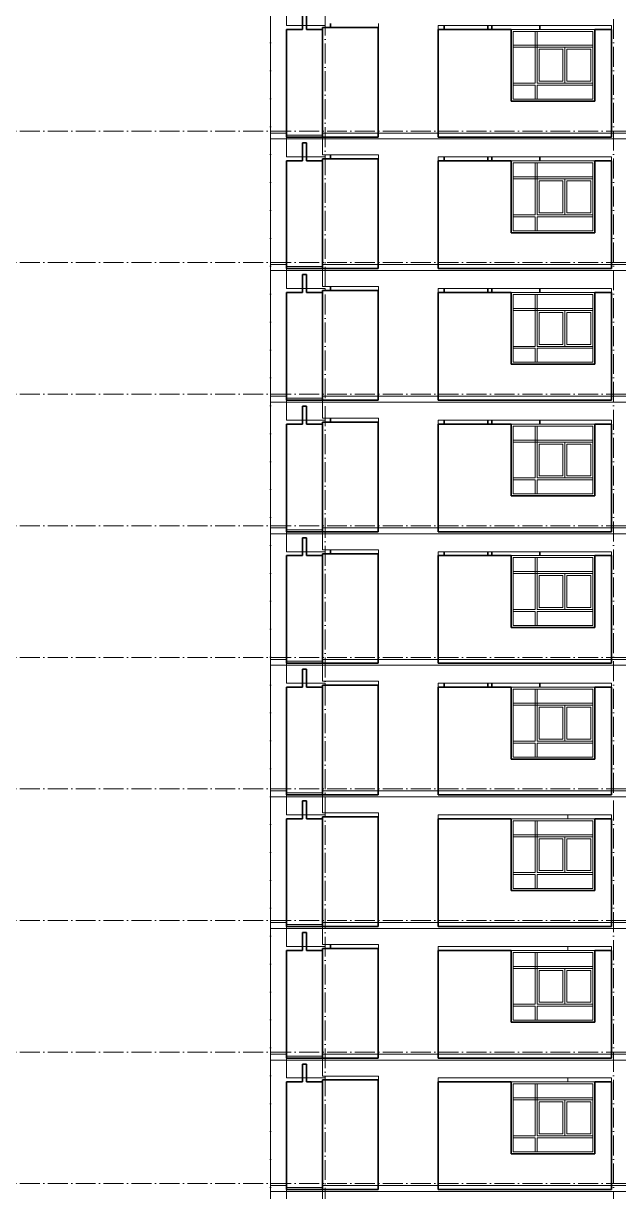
# Model space of a CAD drawing. Header units: millimetres. Extents: x -99196 to 12099, y -10111 to 93550.
# Drawn here: x -47201 to -32276, y 25000 to 54300 of the extents above; entities that cross this region are included whole.
import ezdxf

# ---------------------------------------------------------------- set-up
doc = ezdxf.new("R2010")
doc.units = ezdxf.units.MM
doc.linetypes.add('Grid Line', pattern=[14, 10, -2, 0, -2])
for name, color, linetype, lineweight in [('CUA', 31, 'Continuous', 9), ('NET CAT', 3, 'Continuous', 5), ('NET CATConcrete', 3, 'Continuous', 5), ('NET-THAY', 2, 'Continuous', 15), ('TRUC', 225, 'Continuous', 5)]:
    doc.layers.add(name, color=color, linetype=linetype, lineweight=lineweight)

# ---------------------------------------------------------------- blocks, each defined once
blk = doc.blocks.new('X-PHONG NGU 2 - X-PHONG NGU 2_Recovery_-60158-MẶT ĐỨNG 14-1')
at = {"layer": 'CUA', "color": 90}
for p, q in [((-34972, 24450), (-34972, 22650)), ((-32872, 24450), (-34972, 24450)), ((-34922, 24400), (-32922, 24400)), ((-34922, 22700), (-34922, 24400)), ((-34322, 24400), (-34372, 24400)), ((-34372, 24400), (-34372, 23100)), ((-34322, 23100), (-34322, 24400)), ((-32922, 24400), (-32922, 22700)), ((-32872, 22650), (-32872, 24450)), ((-32922, 24050), (-34922, 24050)), ((-34922, 24050), (-34922, 24000)), ((-32922, 24000), (-32922, 24050)), ((-34922, 24000), (-32922, 24000)), ((-33622, 24000), (-34322, 24000)), ((-34322, 24000), (-34322, 23100)), ((-34272, 23150), (-34272, 23950)), ((-34272, 23950), (-33672, 23950)), ((-33672, 23950), (-33672, 23150)), ((-33622, 23100), (-33622, 24000)), ((-33572, 23950), (-32972, 23950)), ((-33572, 23150), (-33572, 23950)), ((-32972, 23950), (-32972, 23150)), ((-33672, 23150), (-34272, 23150)), ((-32972, 23150), (-33572, 23150)), ((-34372, 23100), (-34922, 23100)), ((-34922, 23100), (-34922, 23050)), ((-34922, 23050), (-34372, 23050)), ((-34372, 23050), (-34372, 22700)), ((-32922, 23100), (-34322, 23100)), ((-34322, 23100), (-33622, 23100)), ((-34322, 22700), (-34322, 23050)), ((-34322, 23050), (-32922, 23050)), ((-32922, 23050), (-32922, 23100)), ((-34972, 22650), (-32872, 22650)), ((-32922, 22700), (-34922, 22700)), ((-34372, 22700), (-34322, 22700))]:
    blk.add_line(p, q, dxfattribs=at)
blk = doc.blocks.new('ALC1807-ASCENT PLAZA-TANG DIEN HINH-TANG 5_rvt-2-MẶT ĐỨNG 14-1')
at = {"layer": 'NET-THAY', "color": 50, "lineweight": 35}
for p, q in [((-40201, 27750), (-40201, 28200)), ((-40201, 28200), (-40101, 28200)), ((-40101, 28200), (-40101, 27750)), ((-40201, 27750), (-40600, 27750)), ((-40600, 27750), (-40600, 25050)), ((-39701, 27750), (-40101, 27750)), ((-38301, 27800), (-39701, 27800)), ((-39701, 27800), (-39701, 25050)), ((-38301, 25050), (-38301, 27800)), ((-34972, 27750), (-36801, 27750)), ((-36801, 27750), (-36801, 25050)), ((-34972, 25950), (-34972, 27750)), ((-32451, 27750), (-32872, 27750)), ((-32872, 27750), (-32872, 25950)), ((-32451, 25050), (-32451, 27750)), ((-32872, 25950), (-34972, 25950)), ((-40600, 25050), (-40201, 25050)), ((-40101, 25050), (-40201, 25050)), ((-40101, 25050), (-39701, 25050)), ((-39701, 25050), (-38301, 25050)), ((-36801, 25050), (-32451, 25050))]:
    blk.add_line(p, q, dxfattribs=at)
at = {"color": 50, "lineweight": 35}
blk.add_blockref('X-PHONG NGU 2 - X-PHONG NGU 2_Recovery_-60158-MẶT ĐỨNG 14-1', (0, 3300), dxfattribs=at)
blk = doc.blocks.new('ALC1807-ASCENT PLAZA-TANG DIEN HINH-TANG 5_rvt-3-MẶT ĐỨNG 14-1')
at = {"layer": 'NET-THAY', "color": 50, "lineweight": 35}
for p, q in [((-40201, 31050), (-40201, 31500)), ((-40201, 31500), (-40101, 31500)), ((-40101, 31500), (-40101, 31050)), ((-38301, 31100), (-39701, 31100)), ((-39701, 31100), (-39701, 28350)), ((-39501, 31200), (-39501, 31100)), ((-38301, 28350), (-38301, 31100)), ((-40201, 31050), (-40600, 31050)), ((-40600, 31050), (-40600, 28350)), ((-39701, 31050), (-40101, 31050)), ((-34972, 31050), (-36801, 31050)), ((-36801, 31050), (-36801, 28350)), ((-34972, 29250), (-34972, 31050)), ((-32451, 31050), (-32872, 31050)), ((-32872, 31050), (-32872, 29250)), ((-32451, 28350), (-32451, 31050)), ((-32872, 29250), (-34972, 29250)), ((-40600, 28350), (-40201, 28350)), ((-40101, 28350), (-40201, 28350)), ((-40101, 28350), (-39701, 28350)), ((-39701, 28350), (-38301, 28350)), ((-36801, 28350), (-32451, 28350))]:
    blk.add_line(p, q, dxfattribs=at)
at = {"color": 50, "lineweight": 35}
blk.add_blockref('X-PHONG NGU 2 - X-PHONG NGU 2_Recovery_-60158-MẶT ĐỨNG 14-1', (0, 6600), dxfattribs=at)
blk = doc.blocks.new('ALC1807-ASCENT PLAZA-TANG DIEN HINH-TANG 5_rvt-4-MẶT ĐỨNG 14-1')
at = {"layer": 'NET-THAY', "color": 50, "lineweight": 35}
for p, q in [((-40201, 34350), (-40201, 34800)), ((-40201, 34800), (-40101, 34800)), ((-40101, 34800), (-40101, 34350)), ((-40201, 34350), (-40600, 34350)), ((-40600, 34350), (-40600, 31650)), ((-39701, 34350), (-40101, 34350)), ((-38301, 34400), (-39701, 34400)), ((-39701, 34400), (-39701, 31650)), ((-38301, 31650), (-38301, 34400)), ((-34972, 34350), (-36801, 34350)), ((-36801, 34350), (-36801, 31650)), ((-34972, 32550), (-34972, 34350)), ((-32451, 34350), (-32872, 34350)), ((-32872, 34350), (-32872, 32550)), ((-32451, 31650), (-32451, 34350)), ((-32872, 32550), (-34972, 32550)), ((-40600, 31650), (-40201, 31650)), ((-40101, 31650), (-40201, 31650)), ((-40101, 31650), (-39701, 31650)), ((-39701, 31650), (-38301, 31650)), ((-36801, 31650), (-32451, 31650))]:
    blk.add_line(p, q, dxfattribs=at)
at = {"color": 50, "lineweight": 35}
blk.add_blockref('X-PHONG NGU 2 - X-PHONG NGU 2_Recovery_-60158-MẶT ĐỨNG 14-1', (0, 9900), dxfattribs=at)
blk = doc.blocks.new('ALC1807-ASCENT PLAZA-TANG DIEN HINH-TANG 5_rvt-5-MẶT ĐỨNG 14-1')
at = {"layer": 'NET-THAY', "color": 50, "lineweight": 35}
for p, q in [((-40201, 37650), (-40201, 38100)), ((-40201, 38100), (-40101, 38100)), ((-40101, 38100), (-40101, 37650)), ((-40201, 37650), (-40600, 37650)), ((-40600, 37650), (-40600, 34950)), ((-39701, 37650), (-40101, 37650)), ((-38301, 37700), (-39701, 37700)), ((-39701, 37700), (-39701, 34950)), ((-38301, 34950), (-38301, 37700)), ((-34972, 37650), (-36801, 37650)), ((-36801, 37650), (-36801, 34950)), ((-36651, 37750), (-36651, 37650)), ((-35551, 37650), (-35551, 37750)), ((-35451, 37750), (-35451, 37650)), ((-34972, 35850), (-34972, 37650)), ((-34251, 37650), (-34251, 37750)), ((-32451, 37650), (-32872, 37650)), ((-32872, 37650), (-32872, 35850)), ((-32451, 34950), (-32451, 37650)), ((-32872, 35850), (-34972, 35850)), ((-40600, 34950), (-40201, 34950)), ((-40101, 34950), (-40201, 34950)), ((-40101, 34950), (-39701, 34950)), ((-39701, 34950), (-38301, 34950)), ((-36801, 34950), (-32451, 34950))]:
    blk.add_line(p, q, dxfattribs=at)
at = {"color": 50, "lineweight": 35}
blk.add_blockref('X-PHONG NGU 2 - X-PHONG NGU 2_Recovery_-60158-MẶT ĐỨNG 14-1', (0, 13200), dxfattribs=at)
blk = doc.blocks.new('ALC1807-ASCENT PLAZA-TANG DIEN HINH-TANG 5_rvt-6-MẶT ĐỨNG 14-1')
at = {"layer": 'NET-THAY', "color": 50, "lineweight": 35}
for p, q in [((-40201, 40950), (-40201, 41400)), ((-40201, 41400), (-40101, 41400)), ((-40101, 41400), (-40101, 40950)), ((-39501, 41100), (-39501, 41000)), ((-36651, 41050), (-36651, 40950)), ((-35551, 40950), (-35551, 41050)), ((-35451, 41050), (-35451, 40950)), ((-34251, 40950), (-34251, 41050)), ((-40201, 40950), (-40600, 40950)), ((-40600, 40950), (-40600, 38250)), ((-39701, 40950), (-40101, 40950)), ((-38301, 41000), (-39701, 41000)), ((-39701, 41000), (-39701, 38250)), ((-38301, 38250), (-38301, 41000)), ((-34972, 40950), (-36801, 40950)), ((-36801, 40950), (-36801, 38250)), ((-34972, 39150), (-34972, 40950)), ((-32451, 40950), (-32872, 40950)), ((-32872, 40950), (-32872, 39150)), ((-32451, 38250), (-32451, 40950)), ((-32872, 39150), (-34972, 39150)), ((-40600, 38250), (-40201, 38250)), ((-40101, 38250), (-40201, 38250)), ((-40101, 38250), (-39701, 38250)), ((-39701, 38250), (-38301, 38250)), ((-36801, 38250), (-32451, 38250))]:
    blk.add_line(p, q, dxfattribs=at)
at = {"color": 50, "lineweight": 35}
blk.add_blockref('X-PHONG NGU 2 - X-PHONG NGU 2_Recovery_-60158-MẶT ĐỨNG 14-1', (0, 16500), dxfattribs=at)
blk = doc.blocks.new('ALC1807-ASCENT PLAZA-TANG DIEN HINH-TANG 5_rvt-7-MẶT ĐỨNG 14-1')
at = {"layer": 'NET-THAY', "color": 50, "lineweight": 35}
for p, q in [((-40201, 44250), (-40201, 44700)), ((-40201, 44700), (-40101, 44700)), ((-40101, 44700), (-40101, 44250)), ((-40201, 44250), (-40600, 44250)), ((-40600, 44250), (-40600, 41550)), ((-39701, 44250), (-40101, 44250)), ((-38301, 44300), (-39701, 44300)), ((-39701, 44300), (-39701, 41550)), ((-39501, 44400), (-39501, 44300)), ((-38301, 41550), (-38301, 44300)), ((-34972, 44250), (-36801, 44250)), ((-36801, 44250), (-36801, 41550)), ((-36651, 44350), (-36651, 44250)), ((-35551, 44250), (-35551, 44350)), ((-35451, 44350), (-35451, 44250)), ((-34972, 42450), (-34972, 44250)), ((-34251, 44250), (-34251, 44350)), ((-32451, 44250), (-32872, 44250)), ((-32872, 44250), (-32872, 42450)), ((-32451, 41550), (-32451, 44250)), ((-32872, 42450), (-34972, 42450)), ((-40600, 41550), (-40201, 41550)), ((-40101, 41550), (-40201, 41550)), ((-40101, 41550), (-39701, 41550)), ((-39701, 41550), (-38301, 41550)), ((-36801, 41550), (-32451, 41550))]:
    blk.add_line(p, q, dxfattribs=at)
at = {"color": 50, "lineweight": 35}
blk.add_blockref('X-PHONG NGU 2 - X-PHONG NGU 2_Recovery_-60158-MẶT ĐỨNG 14-1', (0, 19800), dxfattribs=at)
blk = doc.blocks.new('ALC1807-ASCENT PLAZA-TANG DIEN HINH-TANG 5_rvt-8-MẶT ĐỨNG 14-1')
at = {"layer": 'NET-THAY', "color": 50, "lineweight": 35}
for p, q in [((-40201, 47550), (-40201, 48000)), ((-40201, 48000), (-40101, 48000)), ((-40101, 48000), (-40101, 47550)), ((-40201, 47550), (-40600, 47550)), ((-40600, 47550), (-40600, 44850)), ((-39701, 47550), (-40101, 47550)), ((-38301, 47600), (-39701, 47600)), ((-39701, 47600), (-39701, 44850)), ((-39501, 47700), (-39501, 47600)), ((-38301, 44850), (-38301, 47600)), ((-34972, 47550), (-36801, 47550)), ((-36801, 47550), (-36801, 44850)), ((-36651, 47650), (-36651, 47550)), ((-35551, 47550), (-35551, 47650)), ((-35451, 47650), (-35451, 47550)), ((-34972, 45750), (-34972, 47550)), ((-34251, 47550), (-34251, 47650)), ((-32451, 47550), (-32872, 47550)), ((-32872, 47550), (-32872, 45750)), ((-32451, 44850), (-32451, 47550)), ((-32872, 45750), (-34972, 45750)), ((-40600, 44850), (-40201, 44850)), ((-40101, 44850), (-40201, 44850)), ((-40101, 44850), (-39701, 44850)), ((-39701, 44850), (-38301, 44850)), ((-36801, 44850), (-32451, 44850))]:
    blk.add_line(p, q, dxfattribs=at)
at = {"color": 50, "lineweight": 35}
blk.add_blockref('X-PHONG NGU 2 - X-PHONG NGU 2_Recovery_-60158-MẶT ĐỨNG 14-1', (0, 23100), dxfattribs=at)
blk = doc.blocks.new('ALC1807-ASCENT PLAZA-TANG DIEN HINH-TANG 5_rvt-9-MẶT ĐỨNG 14-1')
at = {"layer": 'NET-THAY', "color": 50, "lineweight": 35}
for p, q in [((-40201, 50850), (-40201, 51300)), ((-40201, 51300), (-40101, 51300)), ((-40101, 51300), (-40101, 50850)), ((-39501, 51000), (-39501, 50900)), ((-40201, 50850), (-40600, 50850)), ((-40600, 50850), (-40600, 48150)), ((-39701, 50850), (-40101, 50850)), ((-38301, 50900), (-39701, 50900)), ((-39701, 50900), (-39701, 48150)), ((-38301, 48150), (-38301, 50900)), ((-34972, 50850), (-36801, 50850)), ((-36801, 50850), (-36801, 48150)), ((-36651, 50950), (-36651, 50850)), ((-35551, 50850), (-35551, 50950)), ((-35451, 50950), (-35451, 50850)), ((-34972, 49050), (-34972, 50850)), ((-34251, 50850), (-34251, 50950)), ((-32451, 50850), (-32872, 50850)), ((-32872, 50850), (-32872, 49050)), ((-32451, 48150), (-32451, 50850)), ((-32872, 49050), (-34972, 49050)), ((-40600, 48150), (-40201, 48150)), ((-40101, 48150), (-40201, 48150)), ((-40101, 48150), (-39701, 48150)), ((-39701, 48150), (-38301, 48150)), ((-36801, 48150), (-32451, 48150))]:
    blk.add_line(p, q, dxfattribs=at)
at = {"color": 50, "lineweight": 35}
blk.add_blockref('X-PHONG NGU 2 - X-PHONG NGU 2_Recovery_-60158-MẶT ĐỨNG 14-1', (0, 26400), dxfattribs=at)
blk = doc.blocks.new('ALC1807-ASCENT PLAZA-TANG DIEN HINH-TANG 5_rvt-10-MẶT ĐỨNG 14-1')
at = {"layer": 'NET-THAY', "color": 50, "lineweight": 35}
for p, q in [((-40201, 54150), (-40201, 54600)), ((-40101, 54600), (-40101, 54150)), ((-39501, 54300), (-39501, 54200)), ((-36651, 54250), (-36651, 54150)), ((-35551, 54150), (-35551, 54250)), ((-35451, 54250), (-35451, 54150)), ((-34251, 54150), (-34251, 54250)), ((-40201, 54150), (-40600, 54150)), ((-40600, 54150), (-40600, 51450)), ((-39701, 54150), (-40101, 54150)), ((-38301, 54200), (-39701, 54200)), ((-39701, 54200), (-39701, 51450)), ((-38301, 51450), (-38301, 54200)), ((-34972, 54150), (-36801, 54150)), ((-36801, 54150), (-36801, 51450)), ((-34972, 52350), (-34972, 54150)), ((-32451, 54150), (-32872, 54150)), ((-32872, 54150), (-32872, 52350)), ((-32451, 51450), (-32451, 54150)), ((-32872, 52350), (-34972, 52350)), ((-40600, 51450), (-40201, 51450)), ((-40101, 51450), (-40201, 51450)), ((-40101, 51450), (-39701, 51450)), ((-39701, 51450), (-38301, 51450)), ((-36801, 51450), (-32451, 51450))]:
    blk.add_line(p, q, dxfattribs=at)
at = {"color": 50, "lineweight": 35}
blk.add_blockref('X-PHONG NGU 2 - X-PHONG NGU 2_Recovery_-60158-MẶT ĐỨNG 14-1', (0, 29700), dxfattribs=at)

msp = doc.modelspace()

# ---------------------------------------------------------------- linework, layer by layer
at = {"layer": 'NET CAT'}
for p, q in [((-41000.5, 51550), (-41000.5, 54700)), ((-39630.5, 54200), (-39630.5, 54250)), ((-38300.5, 54300), (-38300.5, 51550)), ((-36800.5, 51550), (-36800.5, 54250)), ((-32450.5, 51550), (-32450.5, 54250)), ((-40600.4, 51550), (-41000.5, 51550)), ((-41000.5, 48250), (-41000.5, 51400)), ((-41000.5, 51400), (-40600.5, 51400)), ((-36800.5, 51550), (-38300.5, 51550)), ((-38300.5, 51400), (-36800.5, 51400)), ((-32150.5, 51550), (-32450.5, 51550)), ((-32450.5, 51400), (-32150.5, 51400)), ((-38300.5, 51000), (-38300.5, 48250)), ((-39630.5, 50900), (-39630.5, 50950)), ((-36800.5, 48250), (-36800.5, 50950)), ((-32450.5, 48250), (-32450.5, 50950)), ((-40600.4, 48250), (-41000.5, 48250)), ((-41000.5, 44950), (-41000.5, 48100)), ((-41000.5, 48100), (-40600.5, 48100)), ((-36800.5, 48250), (-38300.5, 48250)), ((-38300.5, 48100), (-36800.5, 48100)), ((-32150.5, 48250), (-32450.5, 48250)), ((-32450.5, 48100), (-32150.5, 48100)), ((-39630.5, 47600), (-39630.5, 47650)), ((-38300.5, 47700), (-38300.5, 44950)), ((-36800.5, 44950), (-36800.5, 47650)), ((-32450.5, 44950), (-32450.5, 47650)), ((-40600.4, 44950), (-41000.5, 44950)), ((-36800.5, 44950), (-38300.5, 44950)), ((-32150.5, 44950), (-32450.5, 44950)), ((-41000.5, 41650), (-41000.5, 44800)), ((-41000.5, 44800), (-40600.5, 44800)), ((-38300.5, 44800), (-36800.5, 44800)), ((-32450.5, 44800), (-32150.5, 44800)), ((-39630.5, 44300), (-39630.5, 44350)), ((-38300.5, 44400), (-38300.5, 41650)), ((-36800.5, 41650), (-36800.5, 44350)), ((-32450.5, 41650), (-32450.5, 44350)), ((-40600.4, 41650), (-41000.5, 41650)), ((-36800.5, 41650), (-38300.5, 41650)), ((-32150.5, 41650), (-32450.5, 41650)), ((-41000.5, 38350), (-41000.5, 41500)), ((-41000.5, 41500), (-40600.5, 41500)), ((-38300.5, 41500), (-36800.5, 41500)), ((-32450.5, 41500), (-32150.5, 41500)), ((-39630.5, 41000), (-39630.5, 41050)), ((-38300.5, 41100), (-38300.5, 38350)), ((-36800.5, 38350), (-36800.5, 41050)), ((-32450.5, 38350), (-32450.5, 41050)), ((-40600.4, 38350), (-41000.5, 38350)), ((-41000.5, 35050), (-41000.5, 38200)), ((-41000.5, 38200), (-40600.5, 38200)), ((-36800.5, 38350), (-38300.5, 38350)), ((-38300.5, 38200), (-36800.5, 38200)), ((-32150.5, 38350), (-32450.5, 38350)), ((-32450.5, 38200), (-32150.5, 38200)), ((-38300.5, 37800), (-38300.5, 35050)), ((-39630.5, 37700), (-39630.5, 37750)), ((-36800.5, 35050), (-36800.5, 37750)), ((-32450.5, 35050), (-32450.5, 37750)), ((-40600.4, 35050), (-41000.5, 35050)), ((-41000.5, 31750), (-41000.5, 34900)), ((-41000.5, 34900), (-40600.5, 34900)), ((-36800.5, 35050), (-38300.5, 35050)), ((-38300.5, 34900), (-36800.5, 34900)), ((-32150.5, 35050), (-32450.5, 35050)), ((-32450.5, 34900), (-32150.5, 34900)), ((-39630.5, 34400), (-39630.5, 34450)), ((-38300.5, 34500), (-38300.5, 31750)), ((-36800.5, 31750), (-36800.5, 34450)), ((-33550.5, 34450), (-33550.5, 34350)), ((-32450.5, 31750), (-32450.5, 34450)), ((-40600.4, 31750), (-41000.5, 31750)), ((-36800.5, 31750), (-38300.5, 31750)), ((-32150.5, 31750), (-32450.5, 31750)), ((-41000.5, 28450), (-41000.5, 31600)), ((-41000.5, 31600), (-40600.5, 31600)), ((-38300.5, 31600), (-36800.5, 31600)), ((-32450.5, 31600), (-32150.5, 31600)), ((-39630.5, 31100), (-39630.5, 31150)), ((-38300.5, 31200), (-38300.5, 28450)), ((-36800.5, 28450), (-36800.5, 31150)), ((-33550.5, 31150), (-33550.5, 31050)), ((-32450.5, 28450), (-32450.5, 31150)), ((-40600.4, 28450), (-41000.5, 28450)), ((-36800.5, 28450), (-38300.5, 28450)), ((-32150.5, 28450), (-32450.5, 28450)), ((-41000.5, 25150), (-41000.5, 28300)), ((-41000.5, 28300), (-40600.5, 28300)), ((-38300.5, 28300), (-36800.5, 28300)), ((-32450.5, 28300), (-32150.5, 28300)), ((-39630.5, 27800), (-39630.5, 27850)), ((-38300.5, 27900), (-38300.5, 25150)), ((-36800.5, 25150), (-36800.5, 27850)), ((-33550.5, 27850), (-33550.5, 27750)), ((-32450.5, 25150), (-32450.5, 27850)), ((-40600.4, 25150), (-41000.5, 25150)), ((-36800.5, 25150), (-38300.5, 25150)), ((-32150.5, 25150), (-32450.5, 25150))]:
    msp.add_line(p, q, dxfattribs=at)
at = {"layer": 'NET CATConcrete'}
for p, q in [((-40600.5, 54700), (-40600.5, 54250)), ((-39630.5, 54250), (-40600.5, 54250)), ((-32450.5, 54250), (-36800.5, 54250)), ((-40600.5, 51400), (-40600.5, 50950)), ((-39700.5, 51400), (-40600.5, 51400)), ((-38300.5, 51400), (-39700.5, 51400)), ((-39700.5, 51400), (-39700.5, 51000)), ((-32450.5, 51400), (-36800.5, 51400)), ((-38300.5, 51000), (-39700.5, 51000)), ((-39630.5, 50950), (-40600.5, 50950)), ((-32450.5, 50950), (-36800.5, 50950)), ((-40600.5, 48100), (-40600.5, 47650)), ((-39700.5, 48100), (-40600.5, 48100)), ((-38300.5, 48100), (-39700.5, 48100)), ((-39700.5, 48100), (-39700.5, 47700)), ((-32450.5, 48100), (-36800.5, 48100)), ((-39630.5, 47650), (-40600.5, 47650)), ((-38300.5, 47700), (-39700.5, 47700)), ((-32450.5, 47650), (-36800.5, 47650)), ((-40600.5, 44800), (-40600.5, 44350)), ((-39700.5, 44800), (-40600.5, 44800)), ((-38300.5, 44800), (-39700.5, 44800)), ((-39700.5, 44800), (-39700.5, 44400)), ((-32450.5, 44800), (-36800.5, 44800)), ((-39630.5, 44350), (-40600.5, 44350)), ((-38300.5, 44400), (-39700.5, 44400)), ((-32450.5, 44350), (-36800.5, 44350)), ((-40600.5, 41500), (-40600.5, 41050)), ((-39700.5, 41500), (-40600.5, 41500)), ((-38300.5, 41500), (-39700.5, 41500)), ((-39700.5, 41500), (-39700.5, 41100)), ((-32450.5, 41500), (-36800.5, 41500)), ((-39630.5, 41050), (-40600.5, 41050)), ((-38300.5, 41100), (-39700.5, 41100)), ((-32450.5, 41050), (-36800.5, 41050)), ((-40600.5, 38200), (-40600.5, 37750)), ((-39700.5, 38200), (-40600.5, 38200)), ((-38300.5, 38200), (-39700.5, 38200)), ((-39700.5, 38200), (-39700.5, 37800)), ((-32450.5, 38200), (-36800.5, 38200)), ((-38300.5, 37800), (-39700.5, 37800)), ((-39630.5, 37750), (-40600.5, 37750)), ((-32450.5, 37750), (-36800.5, 37750)), ((-40600.5, 34900), (-40600.5, 34450)), ((-39700.5, 34900), (-40600.5, 34900)), ((-38300.5, 34900), (-39700.5, 34900)), ((-39700.5, 34900), (-39700.5, 34500)), ((-32450.5, 34900), (-36800.5, 34900)), ((-39630.5, 34450), (-40600.5, 34450)), ((-38300.5, 34500), (-39700.5, 34500)), ((-32450.5, 34450), (-36800.5, 34450)), ((-40600.5, 31600), (-40600.5, 31150)), ((-39700.5, 31600), (-40600.5, 31600)), ((-38300.5, 31600), (-39700.5, 31600)), ((-39700.5, 31600), (-39700.5, 31200)), ((-32450.5, 31600), (-36800.5, 31600)), ((-39630.5, 31150), (-40600.5, 31150)), ((-38300.5, 31200), (-39700.5, 31200)), ((-32450.5, 31150), (-36800.5, 31150)), ((-40600.5, 28300), (-40600.5, 27850)), ((-39700.5, 28300), (-40600.5, 28300)), ((-38300.5, 28300), (-39700.5, 28300)), ((-39700.5, 28300), (-39700.5, 27900)), ((-32450.5, 28300), (-36800.5, 28300)), ((-39630.5, 27850), (-40600.5, 27850)), ((-38300.5, 27900), (-39700.5, 27900)), ((-32450.5, 27850), (-36800.5, 27850)), ((-40600.5, 25000), (-40600.5, 24550)), ((-39700.5, 25000), (-40600.5, 25000)), ((-38300.5, 25000), (-39700.5, 25000)), ((-39700.5, 25000), (-39700.5, 24600)), ((-32450.5, 25000), (-36800.5, 25000))]:
    msp.add_line(p, q, dxfattribs=at)
at = {"layer": 'NET-THAY', "lineweight": 9}
for p, q in [((-41000.5, 51550), (-40600.4, 51550)), ((-41000.5, 51550), (-41000.5, 51400)), ((-39700.5, 51400), (-41000.5, 51400)), ((-40600.5, 51500), (-39700.5, 51500)), ((-40600.5, 51500), (-40600.5, 51400)), ((-39700.5, 51550), (-32025.5, 51550)), ((-39700.5, 51550), (-39700.5, 51400)), ((-17050.5, 51400), (-39700.5, 51400)), ((-41000.5, 48250), (-40600.4, 48250)), ((-41000.5, 48250), (-41000.5, 48100)), ((-39700.5, 48100), (-41000.5, 48100)), ((-40600.5, 48200), (-39700.5, 48200)), ((-40600.5, 48200), (-40600.5, 48100)), ((-39700.5, 48250), (-32025.5, 48250)), ((-39700.5, 48250), (-39700.5, 48100)), ((-17050.5, 48100), (-39700.5, 48100)), ((-41000.5, 44950), (-40600.4, 44950)), ((-41000.5, 44950), (-41000.5, 44800)), ((-40600.5, 44900), (-39700.5, 44900)), ((-40600.5, 44900), (-40600.5, 44800)), ((-39700.5, 44950), (-32025.5, 44950)), ((-39700.5, 44950), (-39700.5, 44800)), ((-39700.5, 44800), (-41000.5, 44800)), ((-17050.5, 44800), (-39700.5, 44800)), ((-41000.5, 41650), (-40600.4, 41650)), ((-41000.5, 41650), (-41000.5, 41500)), ((-39700.5, 41650), (-32025.5, 41650)), ((-39700.5, 41650), (-39700.5, 41500)), ((-39700.5, 41500), (-41000.5, 41500)), ((-40600.5, 41600), (-39700.5, 41600)), ((-40600.5, 41600), (-40600.5, 41500)), ((-17050.5, 41500), (-39700.5, 41500)), ((-41000.5, 38350), (-40600.4, 38350)), ((-41000.5, 38350), (-41000.5, 38200)), ((-39700.5, 38200), (-41000.5, 38200)), ((-40600.5, 38300), (-39700.5, 38300)), ((-40600.5, 38300), (-40600.5, 38200)), ((-39700.5, 38350), (-32025.5, 38350)), ((-39700.5, 38350), (-39700.5, 38200)), ((-17050.5, 38200), (-39700.5, 38200)), ((-41000.5, 35050), (-40600.4, 35050)), ((-41000.5, 35050), (-41000.5, 34900)), ((-39700.5, 34900), (-41000.5, 34900)), ((-40600.5, 35000), (-39700.5, 35000)), ((-40600.5, 35000), (-40600.5, 34900)), ((-39700.5, 35050), (-32025.5, 35050)), ((-39700.5, 35050), (-39700.5, 34900)), ((-17050.5, 34900), (-39700.5, 34900)), ((-41000.5, 31750), (-40600.4, 31750)), ((-41000.5, 31750), (-41000.5, 31600)), ((-40600.5, 31700), (-39700.5, 31700)), ((-40600.5, 31700), (-40600.5, 31600)), ((-39700.5, 31750), (-32025.5, 31750)), ((-39700.5, 31750), (-39700.5, 31600)), ((-39700.5, 31600), (-41000.5, 31600)), ((-17050.5, 31600), (-39700.5, 31600)), ((-41000.5, 28450), (-40600.4, 28450)), ((-41000.5, 28450), (-41000.5, 28300)), ((-39700.5, 28450), (-32025.5, 28450)), ((-39700.5, 28450), (-39700.5, 28300)), ((-39700.5, 28300), (-41000.5, 28300)), ((-40600.5, 28400), (-39700.5, 28400)), ((-40600.5, 28400), (-40600.5, 28300)), ((-17050.5, 28300), (-39700.5, 28300)), ((-41000.5, 25150), (-40600.4, 25150)), ((-41000.5, 25150), (-41000.5, 25000)), ((-40600.5, 25000), (-41000.5, 25000)), ((-40600.5, 25100), (-39700.5, 25100)), ((-40600.5, 25100), (-40600.5, 25000)), ((-17050.5, 25000), (-40600.5, 25000)), ((-39700.5, 25150), (-32025.5, 25150)), ((-39700.5, 25150), (-39700.5, 25000))]:
    msp.add_line(p, q, dxfattribs=at)
at = {"layer": 'TRUC', "linetype": 'Grid Line', "ltscale": 50}
for p, q in [((-41000.5, -4900), (-41000.5, 91838.4)), ((-39630.5, -6911.3), (-39630.5, 91838.4)), ((-32400.5, -4900), (-32400.5, 91838.4)), ((-99096.4, 51600), (11999.5, 51600)), ((-99096.4, 48300), (11999.5, 48300)), ((-99096.4, 45000), (11999.5, 45000)), ((-99096.4, 41700), (11999.5, 41700)), ((-99096.4, 38400), (11999.5, 38400)), ((-99096.4, 35100), (11999.5, 35100)), ((-99096.4, 31800), (11999.5, 31800)), ((-99096.4, 28500), (11999.5, 28500)), ((-99096.4, 25200), (11999.5, 25200))]:
    msp.add_line(p, q, dxfattribs=at)

# ---------------------------------------------------------------- block references
at = {"lineweight": 5}
for name in ['ALC1807-ASCENT PLAZA-TANG DIEN HINH-TANG 5_rvt-10-MẶT ĐỨNG 14-1', 'ALC1807-ASCENT PLAZA-TANG DIEN HINH-TANG 5_rvt-9-MẶT ĐỨNG 14-1', 'ALC1807-ASCENT PLAZA-TANG DIEN HINH-TANG 5_rvt-8-MẶT ĐỨNG 14-1', 'ALC1807-ASCENT PLAZA-TANG DIEN HINH-TANG 5_rvt-7-MẶT ĐỨNG 14-1', 'ALC1807-ASCENT PLAZA-TANG DIEN HINH-TANG 5_rvt-6-MẶT ĐỨNG 14-1', 'ALC1807-ASCENT PLAZA-TANG DIEN HINH-TANG 5_rvt-5-MẶT ĐỨNG 14-1', 'ALC1807-ASCENT PLAZA-TANG DIEN HINH-TANG 5_rvt-4-MẶT ĐỨNG 14-1', 'ALC1807-ASCENT PLAZA-TANG DIEN HINH-TANG 5_rvt-3-MẶT ĐỨNG 14-1', 'ALC1807-ASCENT PLAZA-TANG DIEN HINH-TANG 5_rvt-2-MẶT ĐỨNG 14-1']:
    msp.add_blockref(name, (0, 0), dxfattribs=at)

doc.saveas('drawing.dxf')
